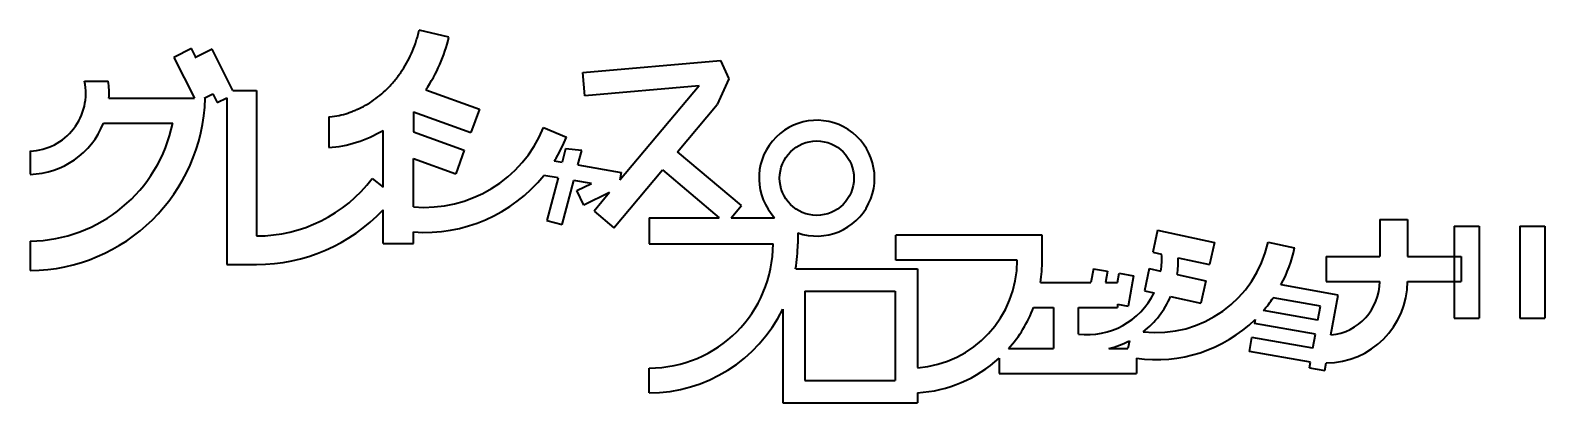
# Model space of a CAD drawing. Header units: inches. Extents: x -1.8 to 0.93, y 0.45 to 1.12.
import ezdxf

# ---------------------------------------------------------------- set-up
doc = ezdxf.new("R2010")
doc.units = ezdxf.units.IN
doc.header["$MEASUREMENT"] = 0
doc.layers.add('ModelSketch_Visible', color=7, linetype='Continuous', lineweight=40)

msp = doc.modelspace()

# ---------------------------------------------------------------- linework, layer by layer
at = {"layer": 'ModelSketch_Visible'}
for p, q in [((-1.0464, 1.1039), (-1.0999, 1.1162)), ((-1.5102, 1.0832), (-1.5417, 1.0675)), ((-1.5417, 1.0675), (-1.5049, 0.9939)), ((-1.5024, 1.0676), (-1.5102, 1.0832)), ((-1.4726, 1.0825), (-1.5041, 1.0668)), ((-1.4355, 1.0082), (-1.4726, 1.0825)), ((-0.805, 1.0403), (-0.5573, 1.062)), ((-0.8013, 0.9986), (-0.805, 1.0403)), ((-0.5573, 1.062), (-0.5422, 1.0287)), ((-1.7027, 1.0245), (-1.66, 1.0245)), ((-1.0877, 1.0094), (-0.9914, 0.9744)), ((-0.5956, 1.0166), (-0.8013, 0.9986)), ((-0.5956, 1.0166), (-0.7384, 0.8464)), ((-0.5422, 1.0287), (-0.5632, 0.9827)), ((-1.6587, 0.9939), (-1.5049, 0.9939)), ((-1.4874, 0.9939), (-1.4716, 1.0018)), ((-1.4874, 0.9939), (-1.4854, 0.9939)), ((-1.4716, 1.0018), (-1.4638, 0.9862)), ((-1.4638, 0.9862), (-1.4463, 0.995)), ((-1.4463, 0.995), (-1.4463, 0.6951)), ((-1.4355, 1.0082), (-1.3927, 1.0082)), ((-1.3927, 1.0082), (-1.3927, 0.7462)), ((-0.6346, 0.8977), (-0.5632, 0.9827)), ((-1.2628, 0.9604), (-1.2628, 0.9053)), ((-1.1102, 0.9697), (-1.1102, 0.9337)), ((-1.1102, 0.9697), (-1.0068, 0.9321)), ((-0.9914, 0.9744), (-1.0068, 0.9321)), ((-1.6687, 0.949), (-1.5437, 0.949)), ((-1.165, 0.8342), (-1.165, 0.9362)), ((-1.1102, 0.9337), (-1.0186, 0.9004)), ((-0.8759, 0.9411), (-0.8343, 0.924)), ((-1.0186, 0.9004), (-1.034, 0.8581)), ((-0.8361, 0.9029), (-0.8425, 0.8788)), ((-0.8071, 0.8998), (-0.8361, 0.9029)), ((-1.8004, 0.8991), (-1.8004, 0.8571)), ((-1.1102, 0.7986), (-1.1102, 0.8858)), ((-1.1102, 0.8858), (-1.034, 0.8581)), ((-0.8565, 0.8812), (-0.8425, 0.8788)), ((-0.814, 0.8739), (-0.8071, 0.8998)), ((-0.814, 0.8739), (-0.736, 0.8605)), ((-0.5195, 0.8012), (-0.6346, 0.8977)), ((-1.1843, 0.8494), (-1.165, 0.8342)), ((-0.8498, 0.8508), (-0.8752, 0.8551)), ((-0.8498, 0.8508), (-0.87, 0.7742)), ((-0.8421, 0.7669), (-0.8213, 0.8459)), ((-0.7897, 0.8405), (-0.8213, 0.8459)), ((-0.7492, 0.7611), (-0.6619, 0.8651)), ((-0.736, 0.8605), (-0.7384, 0.8464)), ((-0.6619, 0.8651), (-0.5593, 0.7791)), ((-0.8159, 0.8278), (-0.7897, 0.8405)), ((-0.8033, 0.8019), (-0.8159, 0.8278)), ((-0.7569, 0.8243), (-0.8033, 0.8019)), ((-0.7569, 0.8243), (-0.7849, 0.791)), ((-1.165, 0.7329), (-1.165, 0.7931)), ((-0.5381, 0.7791), (-0.5195, 0.8012)), ((-0.87, 0.7742), (-0.8421, 0.7669)), ((-0.7849, 0.791), (-0.7492, 0.7611)), ((-0.6859, 0.7791), (-0.6859, 0.7319)), ((-0.6859, 0.7791), (-0.5593, 0.7791)), ((-0.5381, 0.7791), (-0.4596, 0.7791)), ((0.6303, 0.7757), (0.6803, 0.7757)), ((0.6303, 0.7757), (0.6303, 0.7095)), ((0.6803, 0.7757), (0.6803, 0.7095)), ((-1.8004, 0.7369), (-1.8004, 0.6839)), ((-1.1102, 0.7329), (-1.1102, 0.7534)), ((-0.418, 0.752), (-0.418, 0.7319)), ((0.0224, 0.7475), (-0.2416, 0.7475)), ((-0.2416, 0.7025), (-0.2416, 0.7475)), ((0.0224, 0.7025), (0.0224, 0.7475)), ((0.2303, 0.7569), (0.2216, 0.7169)), ((0.2303, 0.7569), (0.3326, 0.7346)), ((0.7645, 0.7636), (0.8095, 0.7636)), ((0.7645, 0.7636), (0.7645, 0.5986)), ((0.8095, 0.7636), (0.8095, 0.5986)), ((0.8825, 0.7636), (0.8825, 0.5986)), ((0.8825, 0.7636), (0.9275, 0.7636)), ((0.9275, 0.7636), (0.9275, 0.5986)), ((-1.165, 0.7329), (-1.1102, 0.7329)), ((-0.6859, 0.7319), (-0.4625, 0.7319)), ((0.2216, 0.7169), (0.2373, 0.7135)), ((0.3326, 0.7346), (0.3239, 0.6947)), ((0.4293, 0.7351), (0.4771, 0.7248)), ((0.5336, 0.7095), (0.6303, 0.7095)), ((0.5336, 0.7095), (0.5336, 0.6645)), ((0.6803, 0.7095), (0.7771, 0.7095)), ((0.7771, 0.7095), (0.7771, 0.6645)), ((-1.4463, 0.6951), (-1.3927, 0.6951)), ((-0.4217, 0.6871), (-0.2024, 0.6871)), ((-0.0226, 0.7025), (-0.2416, 0.7025)), ((-0.2024, 0.6871), (-0.2024, 0.5093)), ((0.1146, 0.6873), (0.1102, 0.6626)), ((0.1146, 0.6873), (0.1399, 0.6829)), ((0.1399, 0.6829), (0.1363, 0.6626)), ((0.2153, 0.6876), (0.2066, 0.6476)), ((0.2153, 0.6876), (0.2361, 0.683)), ((0.2674, 0.7069), (0.3239, 0.6947)), ((0.019, 0.6626), (0.1102, 0.6626)), ((0.1363, 0.6626), (0.1577, 0.6626)), ((0.1577, 0.6626), (0.1612, 0.6791)), ((0.1612, 0.6791), (0.1865, 0.6747)), ((0.1865, 0.6747), (0.1769, 0.6201)), ((0.2653, 0.6767), (0.317, 0.6655)), ((0.317, 0.6655), (0.3083, 0.6255)), ((0.5552, 0.64), (0.4525, 0.6581)), ((0.5336, 0.6645), (0.6303, 0.6645)), ((0.6803, 0.6645), (0.7771, 0.6645)), ((-0.405, 0.6471), (-0.2424, 0.6471)), ((-0.405, 0.6471), (-0.405, 0.4863)), ((-0.2424, 0.6471), (-0.2424, 0.4863)), ((0.2066, 0.6476), (0.2238, 0.6438)), ((0.2537, 0.6374), (0.3083, 0.6255)), ((0.5234, 0.6197), (0.4383, 0.6347)), ((0.5425, 0.5682), (0.5552, 0.64)), ((-0.445, 0.6145), (-0.445, 0.4463)), ((0.0068, 0.6176), (0.0425, 0.6176)), ((0.0425, 0.6176), (0.0425, 0.5437)), ((0.0875, 0.6176), (0.1577, 0.6176)), ((0.0875, 0.5695), (0.0875, 0.6176)), ((0.1577, 0.6234), (0.1769, 0.6201)), ((0.1577, 0.6234), (0.1577, 0.6176)), ((0.519, 0.5946), (0.4207, 0.6119)), ((0.519, 0.5946), (0.5234, 0.6197)), ((0.4057, 0.596), (0.4045, 0.5889)), ((0.5145, 0.5695), (0.4045, 0.5889)), ((0.7645, 0.5986), (0.8095, 0.5986)), ((0.8825, 0.5986), (0.9275, 0.5986)), ((0.1796, 0.5578), (0.1766, 0.5437)), ((0.3956, 0.5386), (0.4, 0.5638)), ((0.5101, 0.5443), (0.4, 0.5638)), ((0.5101, 0.5443), (0.5145, 0.5695)), ((-0.0551, 0.5265), (-0.0551, 0.4987)), ((-0.0381, 0.5437), (0.0425, 0.5437)), ((0.1426, 0.5437), (0.1766, 0.5437)), ((0.192, 0.5262), (0.192, 0.4987)), ((0.5057, 0.5192), (0.3956, 0.5386)), ((0.5039, 0.5089), (0.5057, 0.5192)), ((-0.6859, 0.464), (-0.6859, 0.5085)), ((-0.0551, 0.4987), (0.192, 0.4987)), ((0.5039, 0.5089), (0.5312, 0.504)), ((0.5312, 0.504), (0.5336, 0.5178)), ((-0.405, 0.4863), (-0.2424, 0.4863)), ((-0.2024, 0.4642), (-0.2024, 0.4463)), ((-0.445, 0.4463), (-0.2024, 0.4463))]:
    msp.add_line(p, q, dxfattribs=at)
msp.add_circle((-0.3837, 0.8502), 0.0669, dxfattribs=at)
for centre, radius, start, end in [((-1.8041, 1.0027), 0.1037, 272.0276, 12.1381), ((-1.8041, 1.0027), 0.1457, 356.5363, 8.609), ((-1.8041, 1.0027), 0.3188, 270.6594, 358.4181), ((-1.8041, 1.0027), 0.1457, 271.4433, 338.3772), ((-1.8041, 1.0027), 0.2658, 270.7907, 348.3517), ((-1.0901, 1.0293), 0.2316, 265.0122, 337.6305), ((-0.3837, 0.8502), 0.1041, 250.7721, 223.1439), ((-1.0901, 1.0293), 0.2766, 327.628, 337.6305), ((-1.3927, 1.0082), 0.262, 270, 322.6936), ((-1.0901, 1.0293), 0.2766, 265.8253, 320.9844), ((-1.3927, 1.0082), 0.3132, 270, 316.6255), ((-0.6859, 0.7319), 0.2234, 270, 0), ((-0.6859, 0.7319), 0.2679, 350.3786, 0), ((0.2276, 0.7789), 0.2064, 263.5487, 347.7495), ((0.103, 0.7033), 0.1347, 351.3372, 4.3277), ((0.2276, 0.7789), 0.2553, 331.7455, 347.7495), ((-0.2164, 0.7025), 0.1938, 274.1435, 0), ((-0.2164, 0.7025), 0.2388, 350.3709, 0), ((0.103, 0.7033), 0.1645, 350.6864, 1.2595), ((0.5336, 0.6645), 0.1467, 270, 0), ((0.5336, 0.6645), 0.0967, 275.2736, 0), ((0.103, 0.7033), 0.1347, 263.3866, 333.7917), ((0.103, 0.7033), 0.1645, 308.0929, 336.3591), ((0.2276, 0.7789), 0.2553, 319.1345, 325.5983), ((-0.6859, 0.7319), 0.2679, 270, 334.0191), ((-0.2164, 0.7025), 0.2388, 318.2838, 339.1611), ((0.2276, 0.7789), 0.2553, 261.9721, 314.2409), ((0.103, 0.7033), 0.1645, 283.9273, 297.7745), ((-0.2164, 0.7025), 0.2388, 273.3615, 312.4933)]:
    msp.add_arc(centre, radius, start, end, dxfattribs=at)
for start_param, end_param in [(1.153952, 1.570796), (0.259762, 0.709237)]:
    msp.add_ellipse((-1.2649, 1.154), major_axis=(-0.0559, -0.244), ratio=0.895327, start_param=start_param, end_param=end_param, dxfattribs=at)
msp.add_open_spline([(-1.2628, 0.9604), (-1.2621, 0.9604), (-1.2559, 0.961), (-1.2443, 0.9628), (-1.2308, 0.9664), (-1.2201, 0.9702), (-1.2095, 0.9746), (-1.1965, 0.9811), (-1.1815, 0.9906), (-1.1672, 1.0018), (-1.156, 1.0124), (-1.1476, 1.0216), (-1.1394, 1.0314), (-1.1301, 1.0443), (-1.1202, 1.061), (-1.1118, 1.0786), (-1.1061, 1.0939), (-1.1023, 1.1065), (-1.1007, 1.113), (-1.0999, 1.1162)], degree=3, knots=[0.0446881, 0.0446881, 0.0446881, 0.0446881, 0.046875, 0.0625, 0.078125, 0.0859375, 0.09375, 0.109375, 0.125, 0.140625, 0.15625, 0.1640625, 0.171875, 0.1875, 0.203125, 0.21875, 0.234375, 0.2421875, 0.25, 0.25, 0.25, 0.25], dxfattribs=at)

doc.saveas('drawing.dxf')
